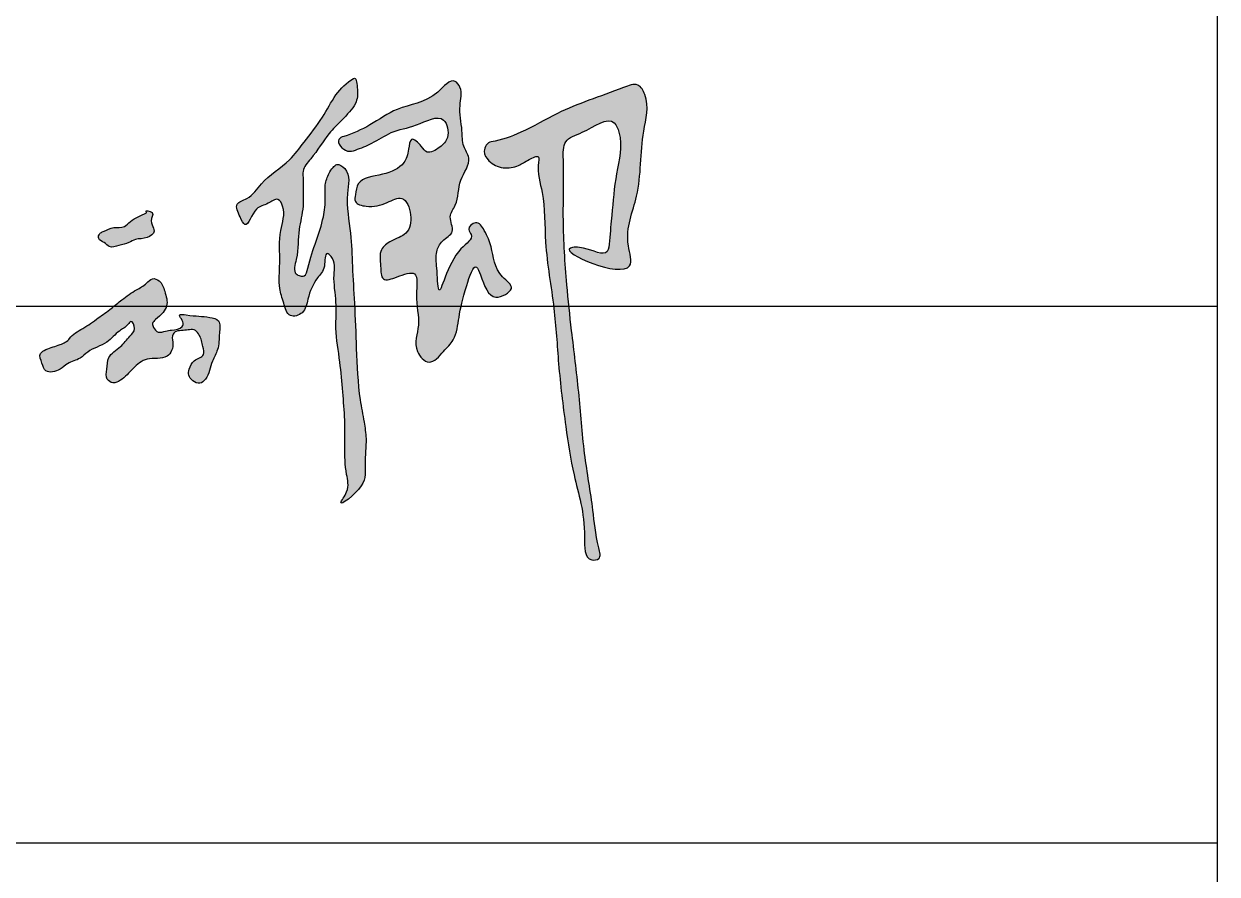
# Model space of a CAD drawing. Extents: x -2331248 to -1198620, y -977263 to -545844.
# Drawn here: x -1338297 to -1336629, y -853171 to -851983 of the extents above; entities that cross this region are included whole.
import ezdxf

# ---------------------------------------------------------------- set-up
doc = ezdxf.new("R2010")
doc.units = 0
doc.header["$LTSCALE"] = 1000
doc.header["$MEASUREMENT"] = 0
doc.layers.get('0').update_dxf_attribs({"linetype": 'CONTINUOUS'})
doc.layers.add('t图框', color=222, linetype='CONTINUOUS')

# ---------------------------------------------------------------- blocks, each defined once
blk = doc.blocks.new('ASDDA')
h = blk.add_hatch(color=256)
edge = h.paths.add_edge_path()
edge.add_spline(control_points=[(-284331.1, 3063073.4), (-284338.9, 3063068.9), (-284352.4, 3063055.1), (-284365.8, 3063027.9), (-284384.6, 3063004.7), (-284404.8, 3062977.2), (-284432, 3062961.7), (-284445.1, 3062939.6), (-284465.3, 3062934), (-284458.6, 3062920.4), (-284450.4, 3062902.2), (-284442.5, 3062930.6), (-284427.6, 3062931.6), (-284415.6, 3062941.7), (-284405.8, 3062923.7), (-284415.7, 3062900.7), (-284412.1, 3062869.8), (-284415.6, 3062841.6), (-284409.1, 3062823.5), (-284404.7, 3062804.6), (-284384.9, 3062810.6), (-284382.1, 3062830.2), (-284374.3, 3062848.8), (-284361.4, 3062860.3), (-284364, 3062881.3), (-284350.5, 3062870.1), (-284354.7, 3062850), (-284349.2, 3062823.9), (-284352, 3062791.1), (-284345.9, 3062757.8), (-284343.2, 3062723.5), (-284340.3, 3062692.1), (-284341.2, 3062661.4), (-284340.3, 3062634.4), (-284334.7, 3062613.9), (-284353.8, 3062589.8), (-284314.9, 3062617.7), (-284319.6, 3062643.1), (-284315.8, 3062667.7), (-284319.5, 3062691.4), (-284326.1, 3062724.6), (-284327.8, 3062769.3), (-284329.7, 3062819.1), (-284332.4, 3062861.9), (-284333.5, 3062903.1), (-284341, 3062938.2), (-284333.2, 3062968.5), (-284348.6, 3062979.2), (-284354.8, 3062973.3), (-284359.4, 3062965.9), (-284363.7, 3062954.3), (-284361.9, 3062937.8), (-284365.7, 3062905.2), (-284378.1, 3062881.7), (-284384, 3062851.9), (-284391, 3062852.4), (-284399.3, 3062856.2), (-284391.8, 3062878.8), (-284394, 3062901.7), (-284386.4, 3062927.5), (-284387.8, 3062947.2), (-284387.1, 3062960), (-284388.3, 3062973.1), (-284373.7, 3062988.3), (-284362, 3063008.8), (-284343.7, 3063027.3), (-284327.2, 3063044), (-284325.8, 3063057.6), (-284328.1, 3063075.2), (-284331.1, 3063073.4)], knot_values=[0, 0, 0, 0, 65.713164, 137.164409, 222.622853, 284.805623, 386.431401, 442.732787, 473.689793, 509.087933, 534.122397, 587.198479, 622.814351, 651.407146, 674.235719, 740.775594, 831.02039, 900.001148, 941.190488, 980.369527, 1013.209254, 1053.624772, 1117.748061, 1154.612976, 1190.011176, 1203.28293, 1254.317321, 1328.793946, 1400.427912, 1493.891998, 1576.523191, 1653.646296, 1725.280262, 1802.403378, 1850.159355, 1883.408336, 1955.122974, 2017.06168, 2086.093614, 2131.508002, 2193.446681, 2334.461987, 2459.271067, 2560.228884, 2650.590773, 2759.659418, 2829.09861, 2852.842478, 2866.114232, 2885.250382, 2918.812315, 2953.302743, 3006.629872, 3153.52148, 3177.254998, 3187.875033, 3199.746994, 3239.543642, 3322.174835, 3386.728962, 3429.17872, 3466.322258, 3482.240917, 3522.746929, 3608.205294, 3658.909959, 3717.35585, 3762.770238, 3788.903401, 3788.903401, 3788.903401, 3788.903401], degree=3, periodic=0)
h = blk.add_hatch(color=256)
edge = h.paths.add_edge_path()
edge.add_spline(control_points=[(-284342, 3063008.5), (-284331.8, 3063011.7), (-284311.5, 3063020.8), (-284278.9, 3063044.6), (-284244.5, 3063045.3), (-284220.8, 3063076.3), (-284208.2, 3063059.9), (-284214.5, 3063040.4), (-284209, 3063018.7), (-284209.9, 3062998.4), (-284197.2, 3062981), (-284215.3, 3062959.4), (-284212.8, 3062935.6), (-284226.3, 3062918.6), (-284215.8, 3062901.1), (-284232.6, 3062893), (-284239.8, 3062878.1), (-284237.5, 3062861.1), (-284236.2, 3062815.1), (-284224.7, 3062878.8), (-284194.9, 3062894.7), (-284205.1, 3062905.8), (-284192.9, 3062916.4), (-284182.7, 3062900.6), (-284174.7, 3062880.9), (-284173.9, 3062856.2), (-284150, 3062840.3), (-284161.6, 3062830.9), (-284179, 3062825), (-284186.2, 3062845.7), (-284195.5, 3062870.4), (-284207.9, 3062831.2), (-284212.7, 3062811.8), (-284216.3, 3062782), (-284230.9, 3062768.4), (-284245.5, 3062750), (-284266.2, 3062771.8), (-284254.5, 3062800.1), (-284263.3, 3062824.9), (-284257.2, 3062860.9), (-284280.7, 3062852.1), (-284300.3, 3062844.9), (-284300.5, 3062865.8), (-284303.1, 3062881.6), (-284288.1, 3062893.4), (-284269.3, 3062898.2), (-284264.8, 3062920.1), (-284274, 3062944.5), (-284296.5, 3062932.6), (-284311.7, 3062928.6), (-284330.6, 3062933.2), (-284328.7, 3062945.3), (-284326.2, 3062962.5), (-284298.3, 3062964.4), (-284274.4, 3062975), (-284269.3, 3062991.4), (-284267.8, 3063010.4), (-284255.4, 3062998.6), (-284248.4, 3062987.6), (-284234, 3062996.3), (-284222.8, 3063007.5), (-284229, 3063037.4), (-284261.8, 3063018.7), (-284287.8, 3063015.6), (-284308.9, 3063000.7), (-284325.3, 3062994.5), (-284339.8, 3062989.7), (-284352.6, 3063004.1), (-284344, 3063007.9), (-284342, 3063008.5)], knot_values=[0, 0, 0, 0, 78.437961, 164.045182, 285.352562, 341.349637, 362.077245, 412.486332, 481.671264, 524.451866, 558.945887, 623.558378, 694.354813, 728.848835, 768.998174, 806.532469, 839.781374, 884.884241, 943.4936, 1070.559826, 1118.426767, 1133.917787, 1160.191804, 1192.152551, 1240.934536, 1329.136246, 1368.943294, 1391.463848, 1419.181623, 1493.533689, 1517.267206, 1574.240799, 1664.333064, 1727.399588, 1768.854852, 1818.228971, 1861.435505, 1933.118556, 2018.183965, 2074.151657, 2122.60054, 2160.147971, 2195.546076, 2240.727015, 2276.435312, 2321.563806, 2373.691622, 2424.733308, 2465.948557, 2525.315784, 2557.392812, 2575.964581, 2606.216208, 2677.698271, 2744.222392, 2783.666926, 2811.367773, 2843.768926, 2866.289524, 2903.266482, 2937.25248, 2986.175092, 3061.690581, 3133.911077, 3194.503274, 3243.310436, 3264.715882, 3304.522852, 3320.001355, 3320.001355, 3320.001355, 3320.001355], degree=3, periodic=0)
h = blk.add_hatch(color=256)
edge = h.paths.add_edge_path()
edge.add_spline(control_points=[(-284177, 3063002.6), (-284165.6, 3063004.3), (-284140, 3063013.6), (-284093.3, 3063041.6), (-284052.3, 3063053.8), (-284012.8, 3063069.8), (-283998.8, 3063045.9), (-284011.7, 3063004.2), (-284007.9, 3062945.5), (-284030.3, 3062901.1), (-284009.7, 3062840.2), (-284114.6, 3062884.4), (-284069, 3062885.2), (-284046.6, 3062871.4), (-284044.4, 3062898.9), (-284041.7, 3062925.5), (-284038.6, 3062967.4), (-284028.8, 3063000.9), (-284042.6, 3063034.6), (-284070.1, 3063012.8), (-284097.3, 3063006), (-284095.5, 3062964.2), (-284097.7, 3062914.8), (-284093.5, 3062849.5), (-284086.8, 3062785.7), (-284078.5, 3062722.6), (-284074.3, 3062656.1), (-284063.1, 3062595.9), (-284060.7, 3062561.6), (-284053.3, 3062535.5), (-284073.7, 3062533.4), (-284070.4, 3062582.6), (-284084.7, 3062622.9), (-284094.9, 3062690), (-284102.2, 3062751.4), (-284106, 3062820.8), (-284118.2, 3062883.2), (-284116.6, 3062940.5), (-284126.3, 3062968.1), (-284122.9, 3062988.8), (-284137.4, 3062981.8), (-284146.6, 3062975), (-284164.5, 3062971.5), (-284178.9, 3062979), (-284187.9, 3062991.9), (-284181.4, 3063001.9), (-284177, 3063002.6)], knot_values=[0, 0, 0, 0, 84.997162, 197.951581, 392.772681, 432.168091, 464.536493, 564.904581, 743.941688, 881.730793, 936.837935, 1105.87472, 1141.49656, 1206.987127, 1236.822455, 1308.308329, 1422.306415, 1535.751296, 1564.69913, 1655.886527, 1708.094097, 1757.064131, 1922.099767, 2100.344369, 2227.211166, 2396.600801, 2565.649689, 2722.622748, 2827.432868, 2856.55674, 2876.25461, 2940.735573, 3114.701944, 3249.300261, 3421.905062, 3574.547296, 3757.175281, 3893.433729, 3978.128652, 3991.072574, 4017.775466, 4051.110634, 4093.703845, 4137.144477, 4166.092311, 4198.460714, 4198.460714, 4198.460714, 4198.460714], degree=3, periodic=0)
h = blk.add_hatch(color=256)
edge = h.paths.add_edge_path()
edge.add_spline(control_points=[(-284562.4, 3062923), (-284565.6, 3062921.6), (-284571.7, 3062918.6), (-284580.5, 3062914.4), (-284587.3, 3062905.6), (-284599.8, 3062908.3), (-284608.1, 3062903.1), (-284615.6, 3062900.5), (-284617.2, 3062892.7), (-284609.1, 3062890.7), (-284603.8, 3062883.1), (-284592.6, 3062887), (-284583.1, 3062888.8), (-284573.4, 3062894.9), (-284562.9, 3062893.4), (-284551.6, 3062901.4), (-284557.4, 3062910.4), (-284557.3, 3062917.2), (-284553.8, 3062924.8), (-284566, 3062926.6), (-284562, 3062923.2), (-284562.4, 3062923)], knot_values=[0, 0, 0, 0, 25.886166, 49.986022, 71.504044, 100.572059, 131.535125, 142.64265, 156.685295, 175.422978, 193.064448, 219.390191, 248.161288, 267.888149, 300.056404, 326.373479, 343.792142, 367.200451, 378.216074, 394.808864, 397.888181, 397.888181, 397.888181, 397.888181], degree=3, periodic=0)
edge = h.paths.add_edge_path()
edge.add_spline(control_points=[(-284648.4, 3062782.6), (-284650.9, 3062779.1), (-284660.7, 3062774.8), (-284671.6, 3062772.1), (-284683.7, 3062765.8), (-284679.2, 3062755.4), (-284675.4, 3062742.8), (-284659.3, 3062746.4), (-284650.2, 3062756.4), (-284637.1, 3062758.7), (-284625.5, 3062771.4), (-284607, 3062775.4), (-284595, 3062790.9), (-284584.8, 3062795.3), (-284578.9, 3062804.7), (-284573.6, 3062791.9), (-284582.9, 3062784.2), (-284590.9, 3062772.4), (-284606.5, 3062763.8), (-284606.2, 3062749.1), (-284608.8, 3062737.5), (-284599.5, 3062731.5), (-284588, 3062737.4), (-284578.1, 3062748.9), (-284562, 3062763.5), (-284542.4, 3062757.9), (-284533.2, 3062769.4), (-284532.7, 3062778.3), (-284534.5, 3062786.8), (-284528.3, 3062791.7), (-284519.6, 3062791), (-284509, 3062794.5), (-284501.5, 3062784.6), (-284500.1, 3062775.6), (-284496.5, 3062762.2), (-284510.4, 3062759.4), (-284514.5, 3062749.9), (-284516.2, 3062741), (-284510.9, 3062734.8), (-284502.8, 3062730.9), (-284492.2, 3062740.5), (-284491, 3062755.3), (-284481.1, 3062771.4), (-284481.7, 3062786.2), (-284478.7, 3062803.3), (-284498.4, 3062808), (-284508.4, 3062807.3), (-284530, 3062810.9), (-284519.5, 3062800.9), (-284524.2, 3062792.9), (-284532.8, 3062792.4), (-284541.4, 3062791.2), (-284549.6, 3062788.1), (-284554.4, 3062794), (-284556.6, 3062799.9), (-284550.6, 3062805.6), (-284544.2, 3062810.4), (-284537.6, 3062821.5), (-284542, 3062834.4), (-284545.4, 3062846.9), (-284556.5, 3062851.2), (-284563.4, 3062842.4), (-284575.6, 3062836.4), (-284588.9, 3062827), (-284602.4, 3062815.5), (-284617.2, 3062805), (-284632.6, 3062794), (-284644.9, 3062787.6), (-284648.4, 3062782.6)], knot_values=[0, 0, 0, 0, 30.959622, 71.925923, 90.663607, 117.150424, 140.562552, 179.365922, 204.991066, 242.622893, 269.085253, 328.248184, 374.122135, 403.603943, 415.291989, 436.847946, 460.939557, 499.947325, 543.78936, 575.93553, 603.509183, 621.471931, 643.257826, 690.05249, 736.669142, 792.403452, 811.979517, 835.549502, 857.623892, 868.382996, 887.869924, 920.941199, 937.527251, 970.633682, 992.70817, 1022.511308, 1049.674269, 1066.255215, 1084.988646, 1105.471738, 1124.209421, 1177.401541, 1211.93953, 1257.712263, 1290.874044, 1316.204917, 1381.334171, 1399.247785, 1427.131532, 1433.29034, 1463.790684, 1480.554001, 1501.406222, 1518.938507, 1530.293609, 1544.066806, 1572.330618, 1592.664584, 1632.975068, 1665.623185, 1684.364244, 1705.028371, 1737.890806, 1786.422061, 1823.641871, 1868.004486, 1919.588164, 1964.776509, 1964.776509, 1964.776509, 1964.776509], degree=3, periodic=0)
for points, knots in [([(-284331.1, 3063073.4, 31), (-284338.9, 3063068.9, 31), (-284352.4, 3063055.1, 31), (-284365.8, 3063027.9, 31), (-284384.6, 3063004.7, 31), (-284404.8, 3062977.2, 31), (-284432, 3062961.7, 31), (-284445.1, 3062939.6, 31), (-284465.3, 3062934, 31), (-284458.6, 3062920.4, 31), (-284450.4, 3062902.2, 31), (-284442.5, 3062930.6, 31), (-284427.6, 3062931.6, 31), (-284415.6, 3062941.7, 31), (-284405.8, 3062923.7, 31), (-284415.7, 3062900.7, 31), (-284412.1, 3062869.8, 31), (-284415.6, 3062841.6, 31), (-284409.1, 3062823.5, 31), (-284404.7, 3062804.6, 31), (-284384.9, 3062810.6, 31), (-284382.1, 3062830.2, 31), (-284374.3, 3062848.8, 31), (-284361.4, 3062860.3, 31), (-284364, 3062881.3, 31), (-284350.5, 3062870.1, 31), (-284354.7, 3062850, 31), (-284349.2, 3062823.9, 31), (-284352, 3062791.1, 31), (-284345.9, 3062757.8, 31), (-284343.2, 3062723.5, 31), (-284340.3, 3062692.1, 31), (-284341.2, 3062661.4, 31), (-284340.3, 3062634.4, 31), (-284334.7, 3062613.9, 31), (-284353.8, 3062589.8, 31), (-284314.9, 3062617.7, 31), (-284319.6, 3062643.1, 31), (-284315.8, 3062667.7, 31), (-284319.5, 3062691.4, 31), (-284326.1, 3062724.6, 31), (-284327.8, 3062769.3, 31), (-284329.7, 3062819.1, 31), (-284332.4, 3062861.9, 31), (-284333.5, 3062903.1, 31), (-284341, 3062938.2, 31), (-284333.2, 3062968.5, 31), (-284348.6, 3062979.2, 31), (-284354.8, 3062973.3, 31), (-284359.4, 3062965.9, 31), (-284363.7, 3062954.3, 31), (-284361.9, 3062937.8, 31), (-284365.7, 3062905.2, 31), (-284378.1, 3062881.7, 31), (-284384, 3062851.9, 31), (-284391, 3062852.4, 31), (-284399.3, 3062856.2, 31), (-284391.8, 3062878.8, 31), (-284394, 3062901.7, 31), (-284386.4, 3062927.5, 31), (-284387.8, 3062947.2, 31), (-284387.1, 3062960, 31), (-284388.3, 3062973.1, 31), (-284373.7, 3062988.3, 31), (-284362, 3063008.8, 31), (-284343.7, 3063027.3, 31), (-284327.2, 3063044, 31), (-284325.8, 3063057.6, 31), (-284328.1, 3063075.2, 31), (-284331.1, 3063073.4, 31)], [0, 0, 0, 0, 65.713164, 137.164409, 222.622853, 284.805623, 386.431401, 442.732787, 473.689793, 509.087933, 534.122397, 587.198479, 622.814351, 651.407146, 674.235719, 740.775594, 831.02039, 900.001148, 941.190488, 980.369527, 1013.209254, 1053.624772, 1117.748061, 1154.612976, 1190.011176, 1203.28293, 1254.317321, 1328.793946, 1400.427912, 1493.891998, 1576.523191, 1653.646296, 1725.280262, 1802.403378, 1850.159355, 1883.408336, 1955.122974, 2017.06168, 2086.093614, 2131.508002, 2193.446681, 2334.461987, 2459.271067, 2560.228884, 2650.590773, 2759.659418, 2829.09861, 2852.842478, 2866.114232, 2885.250382, 2918.812315, 2953.302743, 3006.629872, 3153.52148, 3177.254998, 3187.875033, 3199.746994, 3239.543642, 3322.174835, 3386.728962, 3429.17872, 3466.322258, 3482.240917, 3522.746929, 3608.205294, 3658.909959, 3717.35585, 3762.770238, 3788.903401, 3788.903401, 3788.903401, 3788.903401]), ([(-284342, 3063008.5, 31), (-284331.8, 3063011.7, 31), (-284311.5, 3063020.8, 31), (-284278.9, 3063044.6, 31), (-284244.5, 3063045.3, 31), (-284220.8, 3063076.3, 31), (-284208.2, 3063059.9, 31), (-284214.5, 3063040.4, 31), (-284209, 3063018.7, 31), (-284209.9, 3062998.4, 31), (-284197.2, 3062981, 31), (-284215.3, 3062959.4, 31), (-284212.8, 3062935.6, 31), (-284226.3, 3062918.6, 31), (-284215.8, 3062901.1, 31), (-284232.6, 3062893, 31), (-284239.8, 3062878.1, 31), (-284237.5, 3062861.1, 31), (-284236.2, 3062815.1, 31), (-284224.7, 3062878.8, 31), (-284194.9, 3062894.7, 31), (-284205.1, 3062905.8, 31), (-284192.9, 3062916.4, 31), (-284182.7, 3062900.6, 31), (-284174.7, 3062880.9, 31), (-284173.9, 3062856.2, 31), (-284150, 3062840.3, 31), (-284161.6, 3062830.9, 31), (-284179, 3062825, 31), (-284186.2, 3062845.7, 31), (-284195.5, 3062870.4, 31), (-284207.9, 3062831.2, 31), (-284212.7, 3062811.8, 31), (-284216.3, 3062782, 31), (-284230.9, 3062768.4, 31), (-284245.5, 3062750, 31), (-284266.2, 3062771.8, 31), (-284254.5, 3062800.1, 31), (-284263.3, 3062824.9, 31), (-284257.2, 3062860.9, 31), (-284280.7, 3062852.1, 31), (-284300.3, 3062844.9, 31), (-284300.5, 3062865.8, 31), (-284303.1, 3062881.6, 31), (-284288.1, 3062893.4, 31), (-284269.3, 3062898.2, 31), (-284264.8, 3062920.1, 31), (-284274, 3062944.5, 31), (-284296.5, 3062932.6, 31), (-284311.7, 3062928.6, 31), (-284330.6, 3062933.2, 31), (-284328.7, 3062945.3, 31), (-284326.2, 3062962.5, 31), (-284298.3, 3062964.4, 31), (-284274.4, 3062975, 31), (-284269.3, 3062991.4, 31), (-284267.8, 3063010.4, 31), (-284255.4, 3062998.6, 31), (-284248.4, 3062987.6, 31), (-284234, 3062996.3, 31), (-284222.8, 3063007.5, 31), (-284229, 3063037.4, 31), (-284261.8, 3063018.7, 31), (-284287.8, 3063015.6, 31), (-284308.9, 3063000.7, 31), (-284325.3, 3062994.5, 31), (-284339.8, 3062989.7, 31), (-284352.6, 3063004.1, 31), (-284344, 3063007.9, 31), (-284342, 3063008.5, 31)], [0, 0, 0, 0, 78.437961, 164.045182, 285.352562, 341.349637, 362.077245, 412.486332, 481.671264, 524.451866, 558.945887, 623.558378, 694.354813, 728.848835, 768.998174, 806.532469, 839.781374, 884.884241, 943.4936, 1070.559826, 1118.426767, 1133.917787, 1160.191804, 1192.152551, 1240.934536, 1329.136246, 1368.943294, 1391.463848, 1419.181623, 1493.533689, 1517.267206, 1574.240799, 1664.333064, 1727.399588, 1768.854852, 1818.228971, 1861.435505, 1933.118556, 2018.183965, 2074.151657, 2122.60054, 2160.147971, 2195.546076, 2240.727015, 2276.435312, 2321.563806, 2373.691622, 2424.733308, 2465.948557, 2525.315784, 2557.392812, 2575.964581, 2606.216208, 2677.698271, 2744.222392, 2783.666926, 2811.367773, 2843.768926, 2866.289524, 2903.266482, 2937.25248, 2986.175092, 3061.690581, 3133.911077, 3194.503274, 3243.310436, 3264.715882, 3304.522852, 3320.001355, 3320.001355, 3320.001355, 3320.001355]), ([(-284177, 3063002.6, 31), (-284165.6, 3063004.3, 31), (-284140, 3063013.6, 31), (-284093.3, 3063041.6, 31), (-284052.3, 3063053.8, 31), (-284012.8, 3063069.8, 31), (-283998.8, 3063045.9, 31), (-284011.7, 3063004.2, 31), (-284007.9, 3062945.5, 31), (-284030.3, 3062901.1, 31), (-284009.7, 3062840.2, 31), (-284114.6, 3062884.4, 31), (-284069, 3062885.2, 31), (-284046.6, 3062871.4, 31), (-284044.4, 3062898.9, 31), (-284041.7, 3062925.5, 31), (-284038.6, 3062967.4, 31), (-284028.8, 3063000.9, 31), (-284042.6, 3063034.6, 31), (-284070.1, 3063012.8, 31), (-284097.3, 3063006, 31), (-284095.5, 3062964.2, 31), (-284097.7, 3062914.8, 31), (-284093.5, 3062849.5, 31), (-284086.8, 3062785.7, 31), (-284078.5, 3062722.6, 31), (-284074.3, 3062656.1, 31), (-284063.1, 3062595.9, 31), (-284060.7, 3062561.6, 31), (-284053.3, 3062535.5, 31), (-284073.7, 3062533.4, 31), (-284070.4, 3062582.6, 31), (-284084.7, 3062622.9, 31), (-284094.9, 3062690, 31), (-284102.2, 3062751.4, 31), (-284106, 3062820.8, 31), (-284118.2, 3062883.2, 31), (-284116.6, 3062940.5, 31), (-284126.3, 3062968.1, 31), (-284122.9, 3062988.8, 31), (-284137.4, 3062981.8, 31), (-284146.6, 3062975, 31), (-284164.5, 3062971.5, 31), (-284178.9, 3062979, 31), (-284187.9, 3062991.9, 31), (-284181.4, 3063001.9, 31), (-284177, 3063002.6, 31)], [0, 0, 0, 0, 84.997162, 197.951581, 392.772681, 432.168091, 464.536493, 564.904581, 743.941688, 881.730793, 936.837935, 1105.87472, 1141.49656, 1206.987127, 1236.822455, 1308.308329, 1422.306415, 1535.751296, 1564.69913, 1655.886527, 1708.094097, 1757.064131, 1922.099767, 2100.344369, 2227.211166, 2396.600801, 2565.649689, 2722.622748, 2827.432868, 2856.55674, 2876.25461, 2940.735573, 3114.701944, 3249.300261, 3421.905062, 3574.547296, 3757.175281, 3893.433729, 3978.128652, 3991.072574, 4017.775466, 4051.110634, 4093.703845, 4137.144477, 4166.092311, 4198.460714, 4198.460714, 4198.460714, 4198.460714]), ([(-284562.4, 3062923, 31), (-284565.6, 3062921.6, 31), (-284571.7, 3062918.6, 31), (-284580.5, 3062914.4, 31), (-284587.3, 3062905.6, 31), (-284599.8, 3062908.3, 31), (-284608.1, 3062903.1, 31), (-284615.6, 3062900.5, 31), (-284617.2, 3062892.7, 31), (-284609.1, 3062890.7, 31), (-284603.8, 3062883.1, 31), (-284592.6, 3062887, 31), (-284583.1, 3062888.8, 31), (-284573.4, 3062894.9, 31), (-284562.9, 3062893.4, 31), (-284551.6, 3062901.4, 31), (-284557.4, 3062910.4, 31), (-284557.3, 3062917.2, 31), (-284553.8, 3062924.8, 31), (-284566, 3062926.6, 31), (-284562, 3062923.2, 31), (-284562.4, 3062923, 31)], [0, 0, 0, 0, 25.886166, 49.986022, 71.504044, 100.572059, 131.535125, 142.64265, 156.685295, 175.422978, 193.064448, 219.390191, 248.161288, 267.888149, 300.056404, 326.373479, 343.792142, 367.200451, 378.216074, 394.808864, 397.888181, 397.888181, 397.888181, 397.888181]), ([(-284648.4, 3062782.6, 31), (-284650.9, 3062779.1, 31), (-284660.7, 3062774.8, 31), (-284671.6, 3062772.1, 31), (-284683.7, 3062765.8, 31), (-284679.2, 3062755.4, 31), (-284675.4, 3062742.8, 31), (-284659.3, 3062746.4, 31), (-284650.2, 3062756.4, 31), (-284637.1, 3062758.7, 31), (-284625.5, 3062771.4, 31), (-284607, 3062775.4, 31), (-284595, 3062790.9, 31), (-284584.8, 3062795.3, 31), (-284578.9, 3062804.7, 31), (-284573.6, 3062791.9, 31), (-284582.9, 3062784.2, 31), (-284590.9, 3062772.4, 31), (-284606.5, 3062763.8, 31), (-284606.2, 3062749.1, 31), (-284608.8, 3062737.5, 31), (-284599.5, 3062731.5, 31), (-284588, 3062737.4, 31), (-284578.1, 3062748.9, 31), (-284562, 3062763.5, 31), (-284542.4, 3062757.9, 31), (-284533.2, 3062769.4, 31), (-284532.7, 3062778.3, 31), (-284534.5, 3062786.8, 31), (-284528.3, 3062791.7, 31), (-284519.6, 3062791, 31), (-284509, 3062794.5, 31), (-284501.5, 3062784.6, 31), (-284500.1, 3062775.6, 31), (-284496.5, 3062762.2, 31), (-284510.4, 3062759.4, 31), (-284514.5, 3062749.9, 31), (-284516.2, 3062741, 31), (-284510.9, 3062734.8, 31), (-284502.8, 3062730.9, 31), (-284492.2, 3062740.5, 31), (-284491, 3062755.3, 31), (-284481.1, 3062771.4, 31), (-284481.7, 3062786.2, 31), (-284478.7, 3062803.3, 31), (-284498.4, 3062808, 31), (-284508.4, 3062807.3, 31), (-284530, 3062810.9, 31), (-284519.5, 3062800.9, 31), (-284524.2, 3062792.9, 31), (-284532.8, 3062792.4, 31), (-284541.4, 3062791.2, 31), (-284549.6, 3062788.1, 31), (-284554.4, 3062794, 31), (-284556.6, 3062799.9, 31), (-284550.6, 3062805.6, 31), (-284544.2, 3062810.4, 31), (-284537.6, 3062821.5, 31), (-284542, 3062834.4, 31), (-284545.4, 3062846.9, 31), (-284556.5, 3062851.2, 31), (-284563.4, 3062842.4, 31), (-284575.6, 3062836.4, 31), (-284588.9, 3062827, 31), (-284602.4, 3062815.5, 31), (-284617.2, 3062805, 31), (-284632.6, 3062794, 31), (-284644.9, 3062787.6, 31), (-284648.4, 3062782.6, 31)], [0, 0, 0, 0, 30.959622, 71.925923, 90.663607, 117.150424, 140.562552, 179.365922, 204.991066, 242.622893, 269.085253, 328.248184, 374.122135, 403.603943, 415.291989, 436.847946, 460.939557, 499.947325, 543.78936, 575.93553, 603.509183, 621.471931, 643.257826, 690.05249, 736.669142, 792.403452, 811.979517, 835.549502, 857.623892, 868.382996, 887.869924, 920.941199, 937.527251, 970.633682, 992.70817, 1022.511308, 1049.674269, 1066.255215, 1084.988646, 1105.471738, 1124.209421, 1177.401541, 1211.93953, 1257.712263, 1290.874044, 1316.204917, 1381.334171, 1399.247785, 1427.131532, 1433.29034, 1463.790684, 1480.554001, 1501.406222, 1518.938507, 1530.293609, 1544.066806, 1572.330618, 1592.664584, 1632.975068, 1665.623185, 1684.364244, 1705.028371, 1737.890806, 1786.422061, 1823.641871, 1868.004486, 1919.588164, 1964.776509, 1964.776509, 1964.776509, 1964.776509])]:
    blk.add_open_spline(points, degree=3, knots=knots)
at = {"layer": 't图框'}
for p, q in [((-283365.6, 3065618.5), (-283365.6, 3061618.5)), ((-283365.6, 3062818.5), (-295865.6, 3062818.5)), ((-283365.6, 3062218.5), (-295865.6, 3062218.5))]:
    blk.add_line(p, q, dxfattribs=at)

msp = doc.modelspace()

# ---------------------------------------------------------------- block references
at = {"lineweight": -3, "xscale": 1.250016957928892, "yscale": 1.250016958278138, "zscale": 1.250016957604765}
msp.add_blockref('ASDDA', (-982417.3, -4680952.9), dxfattribs=at)

doc.saveas('drawing.dxf')
